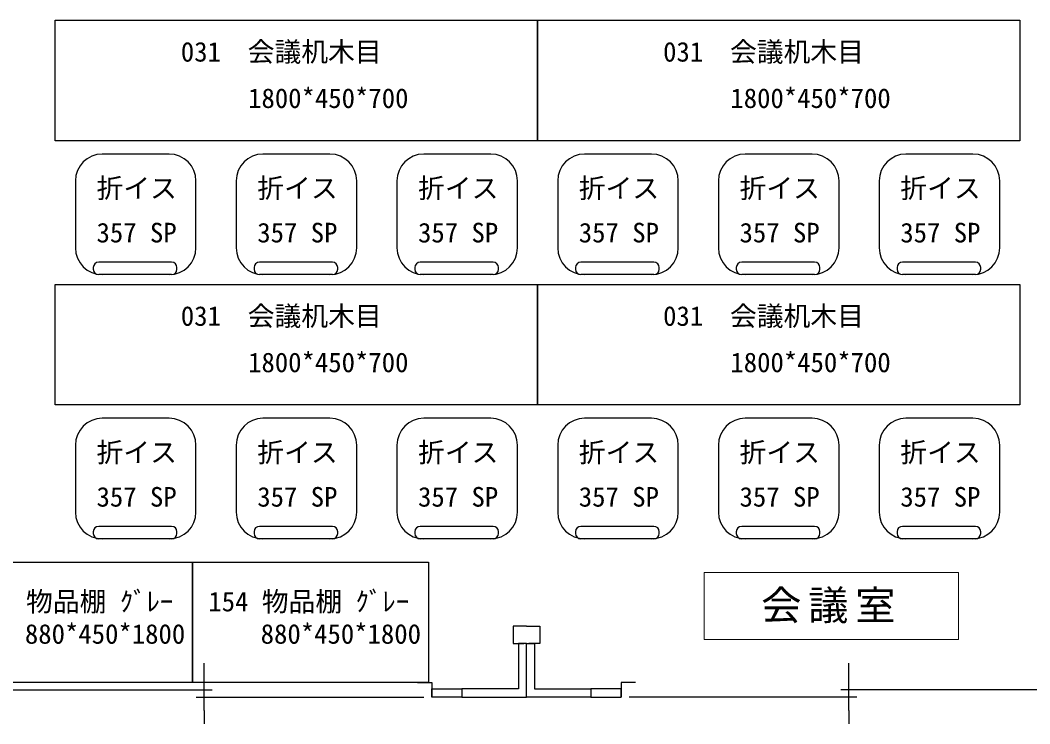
# Model space of a CAD drawing. Units: millimetres, scale not verified. Extents: x -9834 to 9831, y -7081 to 6901.
# Drawn here: x -6542 to -2774, y -2138 to 489 of the extents above; entities that cross this region are included whole.
import ezdxf
from ezdxf.enums import TextEntityAlignment as Align

# ---------------------------------------------------------------- set-up
doc = ezdxf.new("R2010")
doc.units = ezdxf.units.MM
doc.header["$LTSCALE"] = 50
doc.layers.add('0-1', color=7, linetype='Continuous', lineweight=25)
doc.layers.add('0-2', color=7, linetype='Continuous', lineweight=25)
doc.styles.add('ＭＳ ゴシック', font='')
doc.styles.get('ＭＳ ゴシック').set_extended_font_data('MS Gothic')

msp = doc.modelspace()

# ---------------------------------------------------------------- linework, layer by layer
at = {"layer": '0-1'}
for p, q in [((-4702.75, -1772.73), (-4702.75, -1837.73)), ((-4652.75, -1772.73), (-4702.75, -1772.73)), ((-4652.75, -1772.73), (-4602.75, -1772.73)), ((-4602.75, -1772.73), (-4602.75, -1837.73)), ((-4702.75, -1837.73), (-4661.93, -1837.73)), ((-4652.75, -1837.73), (-4682.75, -1837.73)), ((-4652.75, -2037.73), (-4652.75, -1837.73)), ((-4652.75, -2037.73), (-4652.75, -1837.73)), ((-4652.75, -1837.73), (-4622.75, -1837.73)), ((-4602.75, -1837.73), (-4643.56, -1837.73)), ((-6675.75, -2010.73), (-5825.75, -2010.73)), ((-2629.75, -2010.73), (-3479.75, -2010.73)), ((-5885.75, -2037.73), (-5035.75, -2037.73)), ((-3419.75, -2037.73), (-4269.75, -2037.73)), ((-5855.75, -2087.73), (-5855.75, -2137.73)), ((-3449.75, -2087.73), (-3449.75, -2137.73))]:
    msp.add_line(p, q, dxfattribs=at)
for points in [[(-4893.25, -2037.73), (-4652.75, -2037.73), (-4652.75, -1837.73)], [(-4682.75, -1837.73), (-4682.75, -2007.73), (-4893.25, -2007.73), (-4893.25, -2037.73)], [(-4412.25, -2037.73), (-4652.75, -2037.73), (-4652.75, -1837.73)], [(-4622.75, -1837.73), (-4622.75, -2007.73), (-4412.25, -2007.73), (-4412.25, -2037.73)], [(-5855.75, -2087.73), (-5855.75, -1960.73), (-5855.75, -1910.73)], [(-3449.75, -2087.73), (-3449.75, -1960.73), (-3449.75, -1910.73)], [(-5059.75, -1983.73), (-5005.75, -1983.73), (-5005.75, -2037.73)], [(-4245.75, -1983.73), (-4299.75, -1983.73), (-4299.75, -2037.73)]]:
    msp.add_lwpolyline(points, dxfattribs=at)
for points in [[(-5005.75, -2007.73), (-4893.25, -2007.73), (-4893.25, -2037.73), (-5005.75, -2037.73)], [(-4299.75, -2007.73), (-4412.25, -2007.73), (-4412.25, -2037.73), (-4299.75, -2037.73)]]:
    msp.add_lwpolyline(points, close=True, dxfattribs=at)
at = {"layer": '0-2'}
for p, q in [((-5986.11, -10.93), (-6236.11, -10.93)), ((-5386.11, -10.93), (-5636.11, -10.93)), ((-4786.1, -10.93), (-5036.11, -10.93)), ((-4186.1, -10.93), (-4436.11, -10.93)), ((-3586.1, -10.93), (-3836.1, -10.93)), ((-2986.1, -10.93), (-3236.1, -10.93)), ((-6336.1, -110.93), (-6336.1, -360.94)), ((-5886.1, -360.94), (-5886.1, -110.93)), ((-5736.1, -110.93), (-5736.1, -360.94)), ((-5286.1, -360.94), (-5286.1, -110.93)), ((-5136.1, -110.93), (-5136.1, -360.94)), ((-4686.1, -360.94), (-4686.1, -110.93)), ((-4536.1, -110.93), (-4536.1, -360.94)), ((-4086.1, -360.94), (-4086.1, -110.93)), ((-3936.1, -110.93), (-3936.1, -360.94)), ((-3486.1, -360.94), (-3486.1, -110.93)), ((-3336.1, -110.93), (-3336.1, -360.94)), ((-2886.1, -360.94), (-2886.1, -110.93)), ((-5977.08, -414.37), (-6249.35, -414.37)), ((-5377.08, -414.37), (-5649.35, -414.37)), ((-4777.08, -414.37), (-5049.35, -414.37)), ((-4177.08, -414.37), (-4449.35, -414.37)), ((-3577.08, -414.37), (-3849.35, -414.37)), ((-2977.08, -414.37), (-3249.35, -414.37)), ((-6269.35, -434.37), (-6269.35, -440.93)), ((-5957.08, -440.93), (-5957.08, -434.37)), ((-5669.35, -434.37), (-5669.35, -440.93)), ((-5357.08, -440.93), (-5357.08, -434.37)), ((-5069.35, -434.37), (-5069.35, -440.93)), ((-4757.08, -440.93), (-4757.08, -434.37)), ((-4469.35, -434.37), (-4469.35, -440.93)), ((-4157.08, -440.93), (-4157.08, -434.37)), ((-3869.35, -434.37), (-3869.35, -440.93)), ((-3557.08, -440.93), (-3557.08, -434.37)), ((-3269.35, -434.37), (-3269.35, -440.93)), ((-2957.08, -440.93), (-2957.08, -434.37)), ((-5977.08, -460.94), (-6249.35, -460.94)), ((-5377.08, -460.94), (-5649.35, -460.94)), ((-4777.08, -460.94), (-5049.35, -460.94)), ((-4177.08, -460.94), (-4449.35, -460.94)), ((-3577.08, -460.94), (-3849.35, -460.94)), ((-2977.08, -460.94), (-3249.35, -460.94)), ((-5986.11, -997.26), (-6236.11, -997.26)), ((-5386.11, -997.26), (-5636.11, -997.26)), ((-4786.1, -997.26), (-5036.11, -997.26)), ((-4186.1, -997.26), (-4436.11, -997.26)), ((-3586.1, -997.26), (-3836.1, -997.26)), ((-2986.1, -997.26), (-3236.1, -997.26)), ((-6336.1, -1097.26), (-6336.1, -1347.26)), ((-5886.1, -1347.26), (-5886.1, -1097.26)), ((-5736.1, -1097.26), (-5736.1, -1347.26)), ((-5286.1, -1347.26), (-5286.1, -1097.26)), ((-5136.1, -1097.26), (-5136.1, -1347.26)), ((-4686.1, -1347.26), (-4686.1, -1097.26)), ((-4536.1, -1097.26), (-4536.1, -1347.26)), ((-4086.1, -1347.26), (-4086.1, -1097.26)), ((-3936.1, -1097.26), (-3936.1, -1347.26)), ((-3486.1, -1347.26), (-3486.1, -1097.26)), ((-3336.1, -1097.26), (-3336.1, -1347.26)), ((-2886.1, -1347.26), (-2886.1, -1097.26)), ((-6269.35, -1420.69), (-6269.35, -1427.26)), ((-5977.08, -1400.7), (-6249.35, -1400.7)), ((-5957.08, -1427.26), (-5957.08, -1420.69)), ((-5669.35, -1420.69), (-5669.35, -1427.26)), ((-5377.08, -1400.7), (-5649.35, -1400.7)), ((-5357.08, -1427.26), (-5357.08, -1420.69)), ((-5069.35, -1420.69), (-5069.35, -1427.26)), ((-4777.08, -1400.7), (-5049.35, -1400.7)), ((-4757.08, -1427.26), (-4757.08, -1420.69)), ((-4469.35, -1420.69), (-4469.35, -1427.26)), ((-4177.08, -1400.7), (-4449.35, -1400.7)), ((-4157.08, -1427.26), (-4157.08, -1420.69)), ((-3869.35, -1420.69), (-3869.35, -1427.26)), ((-3577.08, -1400.7), (-3849.35, -1400.7)), ((-3557.08, -1427.26), (-3557.08, -1420.69)), ((-3269.35, -1420.69), (-3269.35, -1427.26)), ((-2977.08, -1400.7), (-3249.35, -1400.7)), ((-2957.08, -1427.26), (-2957.08, -1420.69)), ((-5977.08, -1447.26), (-6249.35, -1447.26)), ((-5377.08, -1447.26), (-5649.35, -1447.26)), ((-4777.08, -1447.26), (-5049.35, -1447.26)), ((-4177.08, -1447.26), (-4449.35, -1447.26)), ((-3577.08, -1447.26), (-3849.35, -1447.26)), ((-2977.08, -1447.26), (-3249.35, -1447.26))]:
    msp.add_line(p, q, dxfattribs=at)
for points in [[(-6411.1, 39.07), (-6411.1, 489.06), (-4611.1, 489.06), (-4611.1, 39.07)], [(-4611.1, 39.07), (-4611.1, 489.06), (-2811.1, 489.06), (-2811.1, 39.07)], [(-6411.1, -947.26), (-6411.1, -497.26), (-4611.1, -497.26), (-4611.1, -947.26)], [(-4611.1, -947.26), (-4611.1, -497.26), (-2811.1, -497.26), (-2811.1, -947.26)], [(-6778.75, -1983.9), (-6778.75, -1533.9), (-5898.75, -1533.9), (-5898.75, -1983.9)], [(-5898.75, -1983.9), (-5898.75, -1533.9), (-5018.75, -1533.9), (-5018.75, -1983.9)]]:
    msp.add_lwpolyline(points, close=True, dxfattribs=at)
at = {"layer": '0-2', "color": 4, "lineweight": 18}
msp.add_lwpolyline([(-3989.84, -1823.4), (-3039.84, -1823.4), (-3039.84, -1573.4), (-3989.84, -1573.4)], close=True, dxfattribs=at)
at = {"layer": '0-2'}
for centre, radius, start, end in [((-6236.11, -110.93), 100, 90, 180), ((-5986.11, -110.93), 100, 0, 90), ((-5636.11, -110.93), 100, 90, 180), ((-5386.11, -110.93), 100, 0, 90), ((-5036.11, -110.93), 100, 90, 180), ((-4786.1, -110.93), 100, 0, 90), ((-4436.11, -110.93), 100, 90, 180), ((-4186.1, -110.93), 100, 0, 90), ((-3836.1, -110.93), 100, 90, 180), ((-3586.1, -110.93), 100, 0, 90), ((-3236.1, -110.93), 100, 90, 180), ((-2986.1, -110.93), 100, 0, 90), ((-6236.11, -360.94), 100, 180, 270), ((-5986.11, -360.94), 100, 270, 0), ((-5636.11, -360.94), 100, 180, 270), ((-5386.11, -360.94), 100, 270, 0), ((-5036.11, -360.94), 100, 180, 270), ((-4786.1, -360.94), 100, 270, 0), ((-4436.11, -360.94), 100, 180, 270), ((-4186.1, -360.94), 100, 270, 0), ((-3836.1, -360.94), 100, 180, 270), ((-3586.1, -360.94), 100, 270, 0), ((-3236.1, -360.94), 100, 180, 270), ((-2986.1, -360.94), 100, 270, 0), ((-6249.35, -434.37), 20, 90, 180), ((-5977.08, -434.37), 20, 0, 90), ((-5649.35, -434.37), 20, 90, 180), ((-5377.08, -434.37), 20, 0, 90), ((-5049.35, -434.37), 20, 90, 180), ((-4777.08, -434.37), 20, 0, 90), ((-4449.35, -434.37), 20, 90, 180), ((-4177.08, -434.37), 20, 0, 90), ((-3849.35, -434.37), 20, 90, 180), ((-3577.08, -434.37), 20, 0, 90), ((-3249.35, -434.37), 20, 90, 180), ((-2977.08, -434.37), 20, 0, 90), ((-6249.35, -440.93), 20, 180, 270), ((-5977.08, -440.93), 20, 270, 0), ((-5649.35, -440.93), 20, 180, 270), ((-5377.08, -440.93), 20, 270, 0), ((-5049.35, -440.93), 20, 180, 270), ((-4777.08, -440.93), 20, 270, 0), ((-4449.35, -440.93), 20, 180, 270), ((-4177.08, -440.93), 20, 270, 0), ((-3849.35, -440.93), 20, 180, 270), ((-3577.08, -440.93), 20, 270, 0), ((-3249.35, -440.93), 20, 180, 270), ((-2977.08, -440.93), 20, 270, 0), ((-6236.11, -1097.26), 100, 90, 180), ((-5986.11, -1097.26), 100, 0, 90), ((-5636.11, -1097.26), 100, 90, 180), ((-5386.11, -1097.26), 100, 0, 90), ((-5036.11, -1097.26), 100, 90, 180), ((-4786.1, -1097.26), 100, 0, 90), ((-4436.11, -1097.26), 100, 90, 180), ((-4186.1, -1097.26), 100, 0, 90), ((-3836.1, -1097.26), 100, 90, 180), ((-3586.1, -1097.26), 100, 0, 90), ((-3236.1, -1097.26), 100, 90, 180), ((-2986.1, -1097.26), 100, 0, 90), ((-6236.11, -1347.26), 100, 180, 270), ((-5986.11, -1347.26), 100, 270, 0), ((-5636.11, -1347.26), 100, 180, 270), ((-5386.11, -1347.26), 100, 270, 0), ((-5036.11, -1347.26), 100, 180, 270), ((-4786.1, -1347.26), 100, 270, 0), ((-4436.11, -1347.26), 100, 180, 270), ((-4186.1, -1347.26), 100, 270, 0), ((-3836.1, -1347.26), 100, 180, 270), ((-3586.1, -1347.26), 100, 270, 0), ((-3236.1, -1347.26), 100, 180, 270), ((-2986.1, -1347.26), 100, 270, 0), ((-6249.35, -1420.69), 20, 90, 180), ((-6249.35, -1427.26), 20, 180, 270), ((-5977.08, -1420.69), 20, 0, 90), ((-5977.08, -1427.26), 20, 270, 0), ((-5649.35, -1420.69), 20, 90, 180), ((-5649.35, -1427.26), 20, 180, 270), ((-5377.08, -1420.69), 20, 0, 90), ((-5377.08, -1427.26), 20, 270, 0), ((-5049.35, -1420.69), 20, 90, 180), ((-5049.35, -1427.26), 20, 180, 270), ((-4777.08, -1420.69), 20, 0, 90), ((-4777.08, -1427.26), 20, 270, 0), ((-4449.35, -1420.69), 20, 90, 180), ((-4449.35, -1427.26), 20, 180, 270), ((-4177.08, -1420.69), 20, 0, 90), ((-4177.08, -1427.26), 20, 270, 0), ((-3849.35, -1420.69), 20, 90, 180), ((-3849.35, -1427.26), 20, 180, 270), ((-3577.08, -1420.69), 20, 0, 90), ((-3577.08, -1427.26), 20, 270, 0), ((-3249.35, -1420.69), 20, 90, 180), ((-3249.35, -1427.26), 20, 180, 270), ((-2977.08, -1420.69), 20, 0, 90), ((-2977.08, -1427.26), 20, 270, 0)]:
    msp.add_arc(centre, radius, start, end, dxfattribs=at)

# ---------------------------------------------------------------- texts
at = {"layer": '0-2', "color": 4, "style": 'ＭＳ ゴシック'}
for s, p in [('031\u3000会議机木目', (-5942.69, 312.42)), ('031\u3000会議机木目', (-4142.69, 312.42)), ('1800*450*700', (-5691.58, 139.24)), ('1800*450*700', (-3891.58, 139.24)), ('折イス', (-6257.32, -196.74)), ('折イス', (-5657.32, -196.74)), ('折イス', (-5057.32, -196.74)), ('折イス', (-4457.32, -196.74)), ('折イス', (-3857.32, -196.74)), ('折イス', (-3257.32, -196.74)), ('357 SP', (-6257.32, -362.68)), ('357 SP', (-5657.32, -362.68)), ('357 SP', (-5057.32, -362.68)), ('357 SP', (-4457.32, -362.68)), ('357 SP', (-3857.32, -362.68)), ('357 SP', (-3257.32, -362.68)), ('031\u3000会議机木目', (-5942.69, -673.91)), ('031\u3000会議机木目', (-4142.69, -673.91)), ('1800*450*700', (-5691.58, -847.09)), ('1800*450*700', (-3891.58, -847.09)), ('折イス', (-6257.32, -1183.07)), ('折イス', (-5657.32, -1183.07)), ('折イス', (-5057.32, -1183.07)), ('折イス', (-4457.32, -1183.07)), ('折イス', (-3857.32, -1183.07)), ('折イス', (-3257.32, -1183.07)), ('357 SP', (-6257.32, -1349.01)), ('357 SP', (-5657.32, -1349.01)), ('357 SP', (-5057.32, -1349.01)), ('357 SP', (-4457.32, -1349.01)), ('357 SP', (-3857.32, -1349.01)), ('357 SP', (-3257.32, -1349.01)), ('154 物品棚 ｸﾞﾚｰ', (-6719.96, -1739.91)), ('154 物品棚 ｸﾞﾚｰ', (-5839.96, -1739.91)), ('880*450*1800', (-6524.7, -1860.78)), ('880*450*1800', (-5644.7, -1860.78))]:
    msp.add_text(s, height=73.31, dxfattribs=at).set_placement(p, align=Align.BOTTOM_LEFT)
at = {"layer": '0-2', "insert": (-3776.44, -1763.24), "char_height": 110, "attachment_point": 7, "style": 'ＭＳ ゴシック'}
msp.add_mtext('\\T1.17;会議室', dxfattribs=at)

doc.saveas('drawing.dxf')
